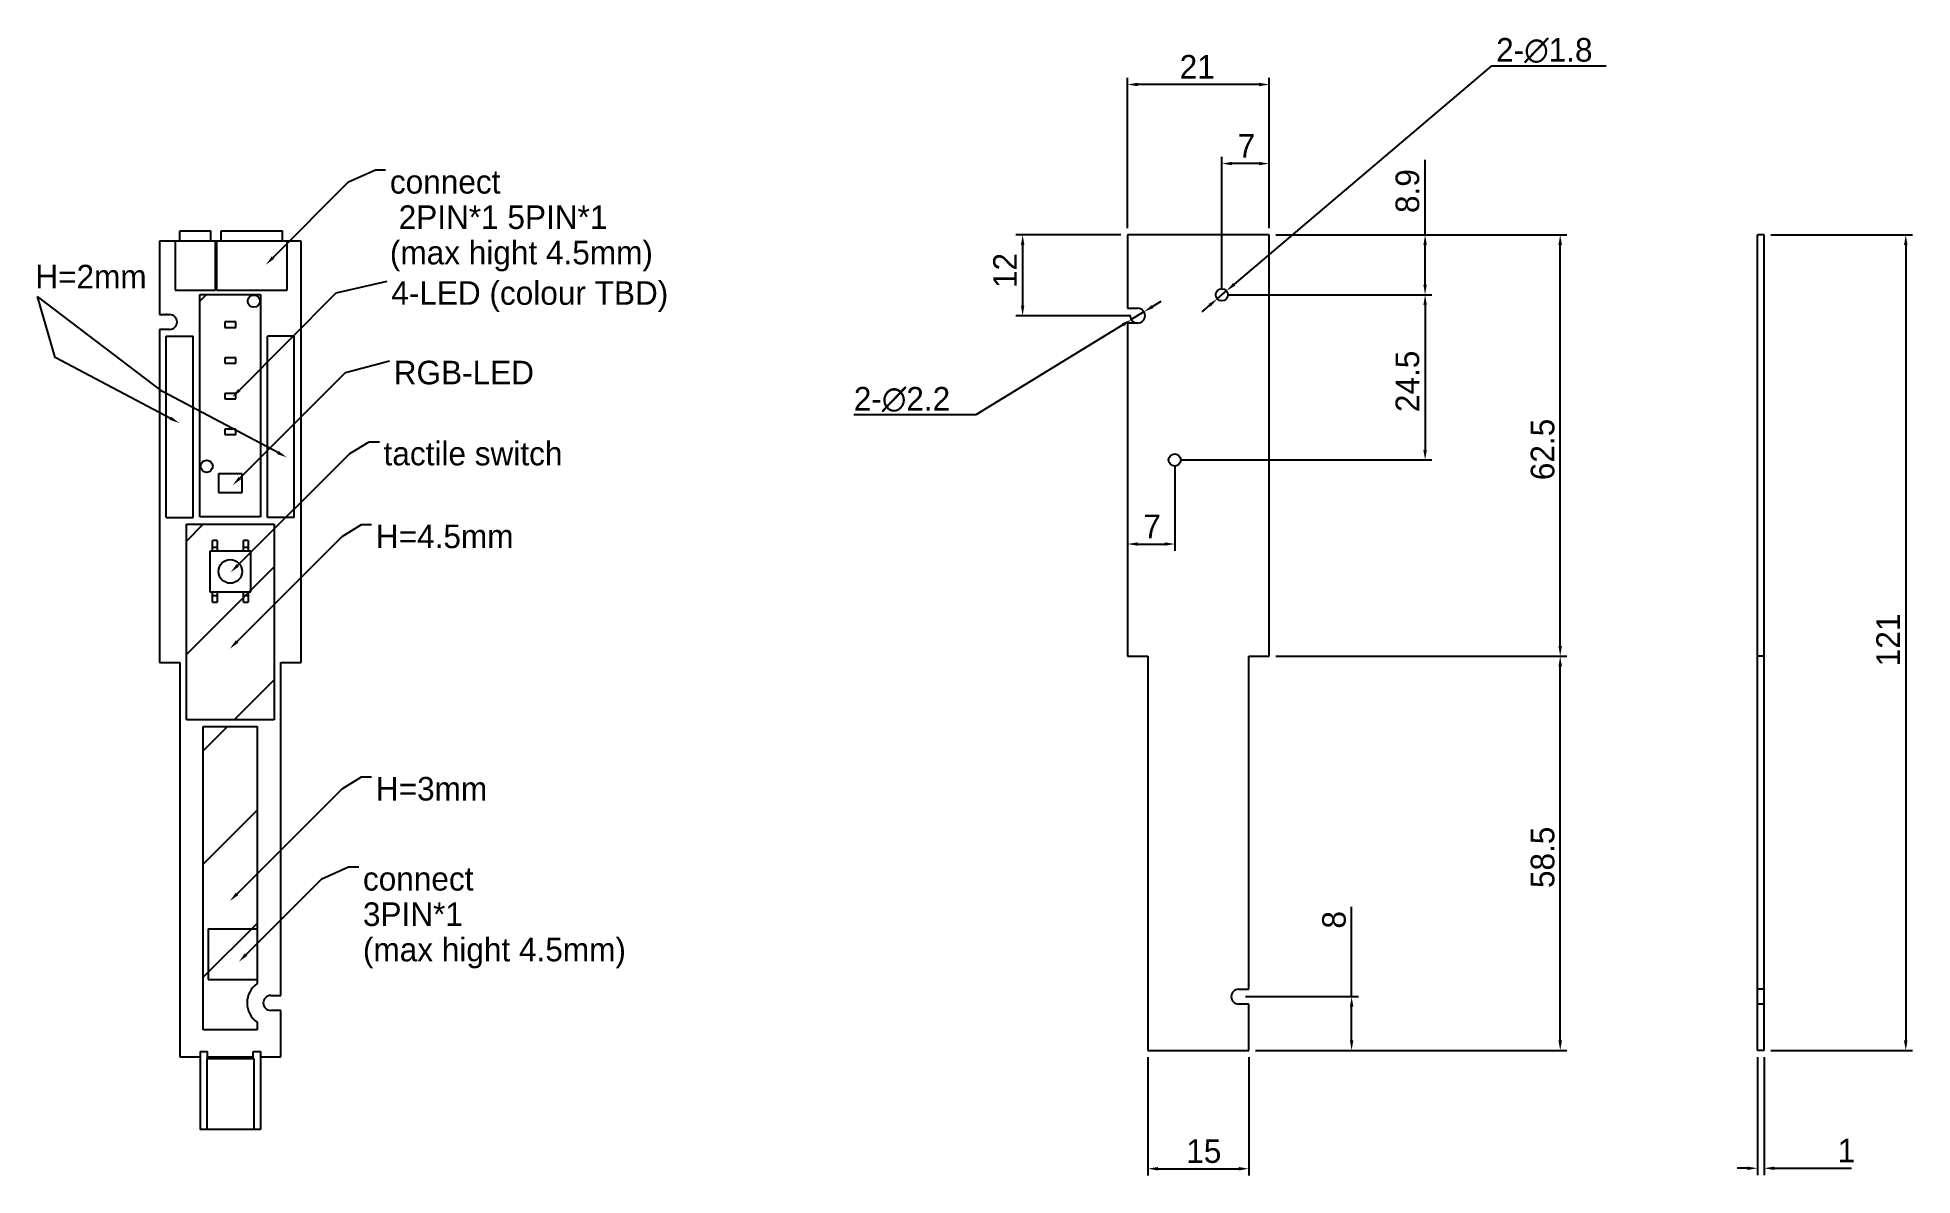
# Model space of a CAD drawing. Extents: x 229 to 507, y 220 to 388.
import ezdxf

# ---------------------------------------------------------------- set-up
doc = ezdxf.new("R2010")
doc.units = 0
doc.header["$LTSCALE"] = 32.67
doc.header["$PDMODE"] = 3
doc.header["$PDSIZE"] = 0.3125
doc.layers.get('0').update_dxf_attribs({"linetype": 'CONTINUOUS'})
doc.layers.get('DEFPOINTS').update_dxf_attribs({"linetype": 'CONTINUOUS'})
doc.dimstyles.new('DIMSTYLE_2', dxfattribs={"dimtxt": 3.5, "dimasz": 1.5, "dimexe": 1, "dimexo": 1, "dimgap": 0.875, "dimtad": 1, "dimcen": 0.09, "dimazin": 3, "dimtp": 0.01, "dimtm": 0.01, "dimtfac": 1, "dimtofl": 0, "dimtmove": 0, "dimatfit": 3})
doc.dimstyles.new('DIMSTYLE_3', dxfattribs={"dimtxt": 3.5, "dimasz": 1.5, "dimexe": 1, "dimexo": 1, "dimtad": 1, "dimcen": 0.09, "dimazin": 3, "dimtp": 0.01, "dimtm": 0.01, "dimtfac": 1, "dimtmove": 0, "dimatfit": 3})

# ---------------------------------------------------------------- blocks, each defined once
blk = doc.blocks.new('_FILLED')
at = {"color": 0, "linetype": 'BYBLOCK'}
blk.add_solid([(0, 0), (-1, 0.17), (-1, -0.17)], dxfattribs=at)
blk = doc.blocks.new('*D2')
at = {"color": 0, "linetype": 'CONTINUOUS'}
for p, q in [((390.52, 360.05), (390.52, 382.34)), ((410.02, 381.34), (392.02, 381.34)), ((411.52, 360.05), (411.52, 382.34))]:
    blk.add_line(p, q, dxfattribs=at)
at = {"layer": 'DEFPOINTS', "color": 0, "linetype": 'CONTINUOUS'}
for p in [(390.52, 381.34), (390.52, 359.05), (411.52, 359.05)]:
    blk.add_point(p, dxfattribs=at)
at = {"color": 0, "linetype": 'CONTINUOUS', "xscale": 1.5, "yscale": 1.5, "zscale": 1.5, "rotation": 180}
blk.add_blockref('_FILLED', (390.52, 381.34), dxfattribs=at)
at = {"color": 0, "linetype": 'CONTINUOUS', "xscale": 1.5, "yscale": 1.5, "zscale": 1.5}
blk.add_blockref('_FILLED', (411.52, 381.34), dxfattribs=at)
at = {"color": 0, "linetype": 'CONTINUOUS'}
blk.add_text('21', height=3.5, dxfattribs=at).set_placement((398.25, 382.22))
blk = doc.blocks.new('*D3')
at = {"color": 0, "linetype": 'CONTINUOUS'}
for p, q in [((389.52, 359.05), (373.96, 359.05)), ((374.96, 357.55), (374.96, 348.55)), ((391.02, 347.05), (373.96, 347.05))]:
    blk.add_line(p, q, dxfattribs=at)
at = {"layer": 'DEFPOINTS', "color": 0, "linetype": 'CONTINUOUS'}
for p in [(390.52, 359.05), (374.96, 347.05), (392.02, 347.05)]:
    blk.add_point(p, dxfattribs=at)
at = {"color": 0, "linetype": 'CONTINUOUS', "xscale": 1.5, "yscale": 1.5, "zscale": 1.5}
for p, rotation in [((374.96, 359.05), 90), ((374.96, 347.05), 270)]:
    blk.add_blockref('_FILLED', p, dxfattribs=dict(at, rotation=rotation))
at = {"color": 0, "linetype": 'CONTINUOUS'}
blk.add_text('12', height=3.5, rotation=90, dxfattribs=at).set_placement((374.09, 351.15))
blk = doc.blocks.new('*D4')
at = {"color": 0, "linetype": 'CONTINUOUS'}
for p, q in [((423.76, 246.05), (423.76, 259.35)), ((408.02, 246.05), (424.76, 246.05)), ((423.76, 239.55), (423.76, 244.55)), ((409.52, 238.05), (424.76, 238.05))]:
    blk.add_line(p, q, dxfattribs=at)
at = {"layer": 'DEFPOINTS', "color": 0, "linetype": 'CONTINUOUS'}
for p in [(407.02, 246.05), (423.76, 246.05), (408.52, 238.05)]:
    blk.add_point(p, dxfattribs=at)
at = {"color": 0, "linetype": 'CONTINUOUS', "xscale": 1.5, "yscale": 1.5, "zscale": 1.5}
for p, rotation in [((423.76, 246.05), 90), ((423.76, 238.05), 270)]:
    blk.add_blockref('_FILLED', p, dxfattribs=dict(at, rotation=rotation))
at = {"color": 0, "linetype": 'CONTINUOUS'}
blk.add_text('8', height=3.5, rotation=90, dxfattribs=at).set_placement((422.89, 256.14))
blk = doc.blocks.new('*D5')
at = {"color": 0, "linetype": 'CONTINUOUS'}
for p, q in [((393.52, 237.05), (393.52, 219.52)), ((408.52, 237.05), (408.52, 219.52)), ((395.02, 220.52), (407.02, 220.52))]:
    blk.add_line(p, q, dxfattribs=at)
at = {"layer": 'DEFPOINTS', "color": 0, "linetype": 'CONTINUOUS'}
for p in [(393.52, 238.05), (408.52, 238.05), (408.52, 220.52)]:
    blk.add_point(p, dxfattribs=at)
at = {"color": 0, "linetype": 'CONTINUOUS', "xscale": 1.5, "yscale": 1.5, "zscale": 1.5, "rotation": 180}
blk.add_blockref('_FILLED', (393.52, 220.52), dxfattribs=at)
at = {"color": 0, "linetype": 'CONTINUOUS', "xscale": 1.5, "yscale": 1.5, "zscale": 1.5}
blk.add_blockref('_FILLED', (408.52, 220.52), dxfattribs=at)
at = {"color": 0, "linetype": 'CONTINUOUS'}
blk.add_text('15', height=3.5, dxfattribs=at).set_placement((399.23, 221.39))
blk = doc.blocks.new('*D6')
at = {"color": 0, "linetype": 'CONTINUOUS'}
for p, q in [((485.96, 359.05), (506.96, 359.05)), ((505.96, 357.55), (505.96, 239.55)), ((485.96, 238.05), (506.96, 238.05))]:
    blk.add_line(p, q, dxfattribs=at)
at = {"layer": 'DEFPOINTS', "color": 0, "linetype": 'CONTINUOUS'}
for p in [(484.96, 359.05), (484.96, 238.05), (505.96, 238.05)]:
    blk.add_point(p, dxfattribs=at)
at = {"color": 0, "linetype": 'CONTINUOUS', "xscale": 1.5, "yscale": 1.5, "zscale": 1.5}
for p, rotation in [((505.96, 359.05), 90), ((505.96, 238.05), 270)]:
    blk.add_blockref('_FILLED', p, dxfattribs=dict(at, rotation=rotation))
at = {"color": 0, "linetype": 'CONTINUOUS'}
blk.add_text('121', height=3.5, rotation=90, dxfattribs=at).set_placement((505.09, 295.05))
blk = doc.blocks.new('*D7')
at = {"color": 0, "linetype": 'CONTINUOUS'}
for p, q in [((412.52, 359.05), (455.7, 359.05)), ((454.7, 298.05), (454.7, 357.55)), ((412.52, 296.55), (455.7, 296.55))]:
    blk.add_line(p, q, dxfattribs=at)
at = {"layer": 'DEFPOINTS', "color": 0, "linetype": 'CONTINUOUS'}
for p in [(411.52, 359.05), (454.7, 359.05), (411.52, 296.55)]:
    blk.add_point(p, dxfattribs=at)
at = {"color": 0, "linetype": 'CONTINUOUS', "xscale": 1.5, "yscale": 1.5, "zscale": 1.5}
for p, rotation in [((454.7, 359.05), 90), ((454.7, 296.55), 270)]:
    blk.add_blockref('_FILLED', p, dxfattribs=dict(at, rotation=rotation))
at = {"color": 0, "linetype": 'CONTINUOUS'}
blk.add_text('62.5', height=3.5, rotation=90, dxfattribs=at).set_placement((453.83, 322.65))
blk = doc.blocks.new('*D8')
at = {"color": 0, "linetype": 'CONTINUOUS'}
for p, q in [((412.52, 296.55), (455.7, 296.55)), ((454.7, 239.55), (454.7, 295.05)), ((409.52, 238.05), (455.7, 238.05))]:
    blk.add_line(p, q, dxfattribs=at)
at = {"layer": 'DEFPOINTS', "color": 0, "linetype": 'CONTINUOUS'}
for p in [(411.52, 296.55), (454.7, 296.55), (408.52, 238.05)]:
    blk.add_point(p, dxfattribs=at)
at = {"color": 0, "linetype": 'CONTINUOUS', "xscale": 1.5, "yscale": 1.5, "zscale": 1.5}
for p, rotation in [((454.7, 296.55), 90), ((454.7, 238.05), 270)]:
    blk.add_blockref('_FILLED', p, dxfattribs=dict(at, rotation=rotation))
at = {"color": 0, "linetype": 'CONTINUOUS'}
blk.add_text('58.5', height=3.5, rotation=90, dxfattribs=at).set_placement((453.83, 262.15))
blk = doc.blocks.new('*D9')
at = {"color": 0, "linetype": 'CONTINUOUS'}
for p, q in [((406.35, 351.7), (444.58, 384.11)), ((444.58, 384.11), (461.54, 384.11)), ((403.83, 349.56), (405.2, 350.73)), ((402.69, 348.59), (401.54, 347.62))]:
    blk.add_line(p, q, dxfattribs=at)
at = {"layer": 'DEFPOINTS', "color": 0, "linetype": 'CONTINUOUS'}
for p in [(405.2, 350.73), (403.83, 349.56)]:
    blk.add_point(p, dxfattribs=at)
at = {"color": 0, "linetype": 'CONTINUOUS', "xscale": 1.5, "yscale": 1.5, "zscale": 1.5}
for p, rotation in [((405.2, 350.73), 220.2885938630159), ((403.83, 349.56), 40.28859386301586)]:
    blk.add_blockref('_FILLED', p, dxfattribs=dict(at, rotation=rotation))
at = {"color": 0, "linetype": 'CONTINUOUS'}
blk.add_text('2-∅1.8', height=3.5, dxfattribs=at).set_placement((445.2, 384.73))
blk = doc.blocks.new('*D10')
at = {"color": 0, "linetype": 'CONTINUOUS'}
for p, q in [((434.66, 359.05), (434.66, 370.15)), ((412.52, 359.05), (435.66, 359.05)), ((434.66, 351.65), (434.66, 357.55)), ((405.52, 350.15), (435.66, 350.15))]:
    blk.add_line(p, q, dxfattribs=at)
at = {"layer": 'DEFPOINTS', "color": 0, "linetype": 'CONTINUOUS'}
for p in [(411.52, 359.05), (404.52, 350.15), (434.66, 350.15)]:
    blk.add_point(p, dxfattribs=at)
at = {"color": 0, "linetype": 'CONTINUOUS', "xscale": 1.5, "yscale": 1.5, "zscale": 1.5}
for p, rotation in [((434.66, 359.05), 90), ((434.66, 350.15), 270)]:
    blk.add_blockref('_FILLED', p, dxfattribs=dict(at, rotation=rotation))
at = {"color": 0, "linetype": 'CONTINUOUS'}
blk.add_text('8.9', height=3.5, rotation=90, dxfattribs=at).set_placement((433.78, 362.28))
blk = doc.blocks.new('*D11')
at = {"color": 0, "linetype": 'CONTINUOUS'}
for p, q in [((405.52, 350.15), (435.66, 350.15)), ((434.66, 348.65), (434.66, 327.15)), ((398.52, 325.65), (435.66, 325.65))]:
    blk.add_line(p, q, dxfattribs=at)
at = {"layer": 'DEFPOINTS', "color": 0, "linetype": 'CONTINUOUS'}
for p in [(404.52, 350.15), (397.52, 325.65), (434.66, 325.65)]:
    blk.add_point(p, dxfattribs=at)
at = {"color": 0, "linetype": 'CONTINUOUS', "xscale": 1.5, "yscale": 1.5, "zscale": 1.5}
for p, rotation in [((434.66, 350.15), 90), ((434.66, 325.65), 270)]:
    blk.add_blockref('_FILLED', p, dxfattribs=dict(at, rotation=rotation))
at = {"color": 0, "linetype": 'CONTINUOUS'}
blk.add_text('24.5', height=3.5, rotation=90, dxfattribs=at).set_placement((433.78, 332.75))
blk = doc.blocks.new('*D12')
at = {"color": 0, "linetype": 'CONTINUOUS'}
for p, q in [((404.52, 351.15), (404.52, 370.61)), ((411.52, 360.05), (411.52, 370.61)), ((410.02, 369.61), (406.02, 369.61))]:
    blk.add_line(p, q, dxfattribs=at)
at = {"layer": 'DEFPOINTS', "color": 0, "linetype": 'CONTINUOUS'}
for p in [(404.52, 369.61), (411.52, 359.05), (404.52, 350.15)]:
    blk.add_point(p, dxfattribs=at)
at = {"color": 0, "linetype": 'CONTINUOUS', "xscale": 1.5, "yscale": 1.5, "zscale": 1.5, "rotation": 180}
blk.add_blockref('_FILLED', (404.52, 369.61), dxfattribs=at)
at = {"color": 0, "linetype": 'CONTINUOUS', "xscale": 1.5, "yscale": 1.5, "zscale": 1.5}
blk.add_blockref('_FILLED', (411.52, 369.61), dxfattribs=at)
at = {"color": 0, "linetype": 'CONTINUOUS'}
blk.add_text('7', height=3.5, dxfattribs=at).set_placement((406.85, 370.49))
blk = doc.blocks.new('*D13')
at = {"color": 0, "linetype": 'CONTINUOUS'}
for p, q in [((390.52, 344.95), (390.52, 312.18)), ((397.52, 324.65), (397.52, 312.18)), ((392.02, 313.18), (396.02, 313.18))]:
    blk.add_line(p, q, dxfattribs=at)
at = {"layer": 'DEFPOINTS', "color": 0, "linetype": 'CONTINUOUS'}
for p in [(390.52, 345.95), (397.52, 325.65), (397.52, 313.18)]:
    blk.add_point(p, dxfattribs=at)
at = {"color": 0, "linetype": 'CONTINUOUS', "xscale": 1.5, "yscale": 1.5, "zscale": 1.5, "rotation": 180}
blk.add_blockref('_FILLED', (390.52, 313.18), dxfattribs=at)
at = {"color": 0, "linetype": 'CONTINUOUS', "xscale": 1.5, "yscale": 1.5, "zscale": 1.5}
blk.add_blockref('_FILLED', (397.52, 313.18), dxfattribs=at)
at = {"color": 0, "linetype": 'CONTINUOUS'}
blk.add_text('7', height=3.5, dxfattribs=at).set_placement((392.85, 314.05))
blk = doc.blocks.new('*D14')
at = {"color": 0, "linetype": 'CONTINUOUS'}
for p, q in [((483.96, 237.05), (483.96, 219.59)), ((484.96, 237.05), (484.96, 219.59)), ((482.46, 220.59), (480.96, 220.59)), ((486.46, 220.59), (497.9, 220.59))]:
    blk.add_line(p, q, dxfattribs=at)
at = {"layer": 'DEFPOINTS', "color": 0, "linetype": 'CONTINUOUS'}
for p in [(483.96, 238.05), (484.96, 238.05), (483.96, 220.59)]:
    blk.add_point(p, dxfattribs=at)
at = {"color": 0, "linetype": 'CONTINUOUS', "xscale": 1.5, "yscale": 1.5, "zscale": 1.5}
blk.add_blockref('_FILLED', (483.96, 220.59), dxfattribs=at)
at = {"color": 0, "linetype": 'CONTINUOUS', "xscale": 1.5, "yscale": 1.5, "zscale": 1.5, "rotation": 180}
blk.add_blockref('_FILLED', (484.96, 220.59), dxfattribs=at)
at = {"color": 0, "linetype": 'CONTINUOUS'}
blk.add_text('1', height=3.5, dxfattribs=at).set_placement((495.86, 221.47))
blk = doc.blocks.new('*D15')
at = {"color": 0, "linetype": 'CONTINUOUS'}
for p, q in [((394.23, 348.4), (395.51, 349.19)), ((389.8, 345.69), (368.04, 332.36)), ((392.95, 347.62), (391.08, 346.47)), ((368.04, 332.36), (349.92, 332.36))]:
    blk.add_line(p, q, dxfattribs=at)
at = {"layer": 'DEFPOINTS', "color": 0, "linetype": 'CONTINUOUS'}
for p in [(391.08, 346.47), (392.95, 347.62)]:
    blk.add_point(p, dxfattribs=at)
at = {"color": 0, "linetype": 'CONTINUOUS', "xscale": 1.5, "yscale": 1.5, "zscale": 1.5}
for p, rotation in [((392.95, 347.62), 211.4923155760299), ((391.08, 346.47), 31.49231557602986)]:
    blk.add_blockref('_FILLED', p, dxfattribs=dict(at, rotation=rotation))
at = {"color": 0, "linetype": 'CONTINUOUS'}
blk.add_text('2-∅2.2', height=3.5, dxfattribs=at).set_placement((349.92, 332.98))
blk = doc.blocks.new('*X18')
at = {"color": 7, "linetype": 'CONTINUOUS'}
blk.add_lwpolyline([(263.76, 355.67), (274.98, 366.91), (278.97, 368.66), (280.47, 368.66)], dxfattribs=at)
at = {"color": 0, "xscale": 1.5, "yscale": 1.5, "zscale": 1.5, "rotation": 225.0337760183864}
blk.add_blockref('_FILLED', (262.7, 354.61), dxfattribs=at)
blk = doc.blocks.new('*X19')
at = {"color": 7, "linetype": 'CONTINUOUS'}
for s, p in [('connect', (281.1, 365.16)), (' 2PIN*1 5PIN*1', (281.1, 359.91)), ('(max hight 4.5mm)', (281.1, 354.66))]:
    blk.add_text(s, height=3.5, dxfattribs=at).set_placement(p)
blk = doc.blocks.new('*X20')
at = {"color": 7, "linetype": 'CONTINUOUS'}
blk.add_lwpolyline([(258.77, 336.02), (273.15, 350.42), (280.68, 352.17)], dxfattribs=at)
at = {"color": 0, "xscale": 1.5, "yscale": 1.5, "zscale": 1.5, "rotation": 225.0392077582343}
blk.add_blockref('_FILLED', (257.71, 334.96), dxfattribs=at)
blk = doc.blocks.new('*X21')
at = {"color": 7, "linetype": 'CONTINUOUS'}
blk.add_lwpolyline([(258.54, 310.04), (275.16, 326.6), (278.04, 328.35), (279.54, 328.35)], dxfattribs=at)
at = {"color": 0, "xscale": 1.5, "yscale": 1.5, "zscale": 1.5, "rotation": 224.8893314956048}
blk.add_blockref('_FILLED', (257.48, 308.98), dxfattribs=at)
blk = doc.blocks.new('*X22')
at = {"color": 7, "linetype": 'CONTINUOUS'}
blk.add_lwpolyline([(258.85, 322.97), (274.5, 338.62), (281.04, 340.37)], dxfattribs=at)
at = {"color": 0, "xscale": 1.5, "yscale": 1.5, "zscale": 1.5, "rotation": 224.9968489499153}
blk.add_blockref('_FILLED', (257.79, 321.91), dxfattribs=at)
blk = doc.blocks.new('*X23')
at = {"color": 7, "linetype": 'CONTINUOUS'}
blk.add_lwpolyline([(258.42, 261.28), (274.02, 276.88), (276.89, 278.63), (278.39, 278.63)], dxfattribs=at)
at = {"color": 0, "xscale": 1.5, "yscale": 1.5, "zscale": 1.5, "rotation": 225.008792460396}
blk.add_blockref('_FILLED', (257.36, 260.22), dxfattribs=at)
blk = doc.blocks.new('*X25')
at = {"color": 7, "linetype": 'CONTINUOUS'}
blk.add_lwpolyline([(258.42, 298.71), (274.02, 314.32), (276.89, 316.07), (278.39, 316.07)], dxfattribs=at)
at = {"color": 0, "xscale": 1.5, "yscale": 1.5, "zscale": 1.5, "rotation": 225.008792460396}
blk.add_blockref('_FILLED', (257.36, 297.65), dxfattribs=at)
blk = doc.blocks.new('*X26')
at = {"color": 7, "linetype": 'CONTINUOUS'}
blk.add_lwpolyline([(248.54, 331.82), (231.44, 340.87), (228.82, 349.91)], dxfattribs=at)
at = {"color": 0, "xscale": 1.5, "yscale": 1.5, "zscale": 1.5, "rotation": 332.0907017834897}
blk.add_blockref('_FILLED', (249.87, 331.12), dxfattribs=at)
blk = doc.blocks.new('A$C65B55A1F')
for p, q in [((0, 7.5), (0, 0)), ((0, 7.5), (7.3, 7.5)), ((7.3, 7.5), (7.3, 0)), ((0, 0), (7.3, 0))]:
    blk.add_line(p, q)
blk = doc.blocks.new('*X27')
at = {"color": 7, "linetype": 'CONTINUOUS'}
blk.add_lwpolyline([(259.77, 252.29), (270.99, 263.53), (274.98, 265.28), (276.48, 265.28)], dxfattribs=at)
at = {"color": 0, "xscale": 1.5, "yscale": 1.5, "zscale": 1.5, "rotation": 225.0337760183866}
blk.add_blockref('_FILLED', (258.71, 251.23), dxfattribs=at)
blk = doc.blocks.new('*X28')
at = {"color": 7, "linetype": 'CONTINUOUS'}
for s, p in [('connect', (277.1, 261.78)), ('3PIN*1', (277.1, 256.53)), ('(max hight 4.5mm)', (277.1, 251.28))]:
    blk.add_text(s, height=3.5, dxfattribs=at).set_placement(p)
blk = doc.blocks.new('*X29')
at = {"color": 7, "linetype": 'CONTINUOUS'}
blk.add_lwpolyline([(264.46, 326.75), (247.37, 335.81), (228.82, 349.91)], dxfattribs=at)
at = {"color": 0, "xscale": 1.5, "yscale": 1.5, "zscale": 1.5, "rotation": 332.0907017834897}
blk.add_blockref('_FILLED', (265.79, 326.05), dxfattribs=at)

msp = doc.modelspace()

# ---------------------------------------------------------------- linework, layer by layer
at = {"color": 7, "linetype": 'CONTINUOUS'}
for p, q in [((249.922, 358.114), (249.922, 359.614)), ((249.922, 359.614), (254.522, 359.614)), ((254.522, 358.114), (254.522, 359.614)), ((256.072, 358.114), (256.072, 359.614)), ((256.072, 359.614), (265.172, 359.614)), ((265.172, 358.114), (265.172, 359.614)), ((390.516, 359.045), (390.516, 348.145)), ((411.516, 359.045), (390.516, 359.045)), ((411.516, 296.545), (411.516, 359.045)), ((483.956, 238.045), (483.956, 359.045)), ((484.956, 359.045), (483.956, 359.045)), ((484.956, 238.045), (484.956, 359.045)), ((246.922, 358.114), (246.922, 347.214)), ((267.922, 358.114), (246.922, 358.114)), ((249.222, 358.114), (249.222, 350.814)), ((255.222, 350.814), (255.222, 358.114)), ((255.372, 358.114), (255.372, 350.814)), ((265.872, 350.814), (265.872, 358.114)), ((267.922, 295.614), (267.922, 358.114)), ((249.222, 350.814), (255.222, 350.814)), ((255.372, 350.814), (265.872, 350.814)), ((252.922, 349.22), (253.916, 350.214)), ((252.922, 317.214), (252.922, 350.214)), ((252.922, 350.214), (261.922, 350.214)), ((261.922, 350.214), (261.922, 317.214)), ((390.516, 348.145), (392.016, 348.145)), ((246.922, 347.214), (248.422, 347.214)), ((246.922, 345.014), (246.922, 295.614)), ((248.422, 345.014), (246.922, 345.014)), ((256.622, 346.114), (256.622, 345.314)), ((258.222, 346.114), (256.622, 346.114)), ((256.622, 345.314), (258.222, 345.314)), ((258.222, 345.314), (258.222, 346.114)), ((390.516, 345.945), (390.516, 296.545)), ((392.016, 345.945), (390.516, 345.945)), ((256.622, 340.814), (256.622, 340.014)), ((258.222, 340.814), (256.622, 340.814)), ((256.622, 340.014), (258.222, 340.014)), ((258.222, 340.014), (258.222, 340.814)), ((256.622, 335.514), (256.622, 334.714)), ((258.222, 335.514), (256.622, 335.514)), ((256.622, 334.714), (258.222, 334.714)), ((258.222, 334.714), (258.222, 335.514)), ((256.622, 330.214), (256.622, 329.414)), ((258.222, 330.214), (256.622, 330.214)), ((256.622, 329.414), (258.222, 329.414)), ((258.222, 329.414), (258.222, 330.214)), ((255.672, 323.614), (255.672, 320.814)), ((259.172, 323.614), (255.672, 323.614)), ((259.172, 320.814), (259.172, 323.614)), ((255.672, 320.814), (259.172, 320.814)), ((261.922, 317.214), (252.922, 317.214)), ((250.922, 313.618), (253.417, 316.114)), ((250.922, 287.114), (250.922, 316.114)), ((250.922, 316.114), (263.922, 316.114)), ((263.922, 316.114), (263.922, 287.114)), ((254.397, 312.139), (254.397, 306.089)), ((260.447, 312.139), (254.397, 312.139)), ((254.772, 312.139), (254.772, 313.689)), ((255.472, 313.689), (254.772, 313.689)), ((255.472, 312.689), (254.772, 312.689)), ((255.472, 313.689), (255.472, 312.139)), ((259.372, 312.139), (259.372, 313.689)), ((260.072, 313.689), (259.372, 313.689)), ((260.072, 312.689), (259.372, 312.689)), ((260.072, 313.689), (260.072, 312.139)), ((260.447, 306.089), (260.447, 312.139)), ((250.922, 296.817), (263.922, 309.817)), ((254.397, 306.089), (260.447, 306.089)), ((254.772, 304.539), (254.772, 306.089)), ((255.472, 306.089), (255.472, 304.539)), ((259.372, 304.539), (259.372, 306.089)), ((260.072, 306.089), (260.072, 304.539)), ((254.772, 305.539), (255.472, 305.539)), ((254.772, 304.539), (255.472, 304.539)), ((259.372, 305.539), (260.072, 305.539)), ((259.372, 304.539), (260.072, 304.539)), ((246.922, 295.614), (249.922, 295.614)), ((249.922, 295.614), (249.922, 237.114)), ((264.922, 246.214), (264.922, 295.614)), ((264.922, 295.614), (267.922, 295.614)), ((390.516, 296.545), (393.516, 296.545)), ((393.516, 296.545), (393.516, 238.045)), ((408.516, 296.545), (411.516, 296.545)), ((408.516, 247.145), (408.516, 296.545)), ((484.956, 296.545), (483.956, 296.545)), ((258.019, 287.114), (263.922, 293.017)), ((263.922, 287.114), (250.922, 287.114)), ((253.422, 286.114), (261.422, 286.114)), ((253.422, 241.114), (253.422, 286.114)), ((253.422, 282.517), (257.019, 286.114)), ((261.422, 286.114), (261.422, 247.986)), ((253.422, 265.716), (261.422, 273.716)), ((253.422, 248.915), (261.422, 256.915)), ((263.422, 246.214), (264.922, 246.214)), ((407.016, 247.145), (408.516, 247.145)), ((408.516, 244.945), (407.016, 244.945)), ((408.516, 238.045), (408.516, 244.945)), ((484.956, 247.145), (483.956, 247.145)), ((484.956, 244.945), (483.956, 244.945)), ((261.422, 242.242), (261.422, 241.114)), ((264.922, 244.014), (263.422, 244.014)), ((264.922, 237.114), (264.922, 244.014)), ((261.422, 241.114), (253.422, 241.114)), ((249.922, 237.114), (252.952, 237.114)), ((252.952, 237.914), (254.022, 237.914)), ((252.952, 237.914), (252.952, 226.364)), ((253.952, 236.864), (260.892, 236.864)), ((253.952, 236.864), (253.952, 226.364)), ((254.022, 236.864), (254.022, 237.914)), ((254.022, 237.114), (260.822, 237.114)), ((260.822, 237.914), (261.891, 237.914)), ((260.822, 236.864), (260.822, 237.914)), ((260.892, 236.864), (260.892, 226.364)), ((261.892, 237.914), (261.892, 226.364)), ((261.892, 237.114), (264.922, 237.114)), ((393.516, 238.045), (408.516, 238.045)), ((484.956, 238.045), (483.956, 238.045)), ((261.892, 226.364), (252.952, 226.364))]:
    msp.add_line(p, q, dxfattribs=at)
at = {"color": 7}
for p, q in [((247.922, 347.214), (247.922, 347.374)), ((247.922, 317.114), (247.922, 344.014)), ((247.922, 344.014), (251.922, 344.014)), ((251.922, 317.114), (251.922, 344.014)), ((266.922, 344.014), (262.922, 344.014)), ((262.922, 317.114), (262.922, 344.014)), ((266.922, 317.114), (266.922, 344.014)), ((247.922, 317.114), (251.922, 317.114)), ((266.922, 317.114), (262.922, 317.114))]:
    msp.add_line(p, q, dxfattribs=at)
at = {"color": 7, "linetype": 'CONTINUOUS'}
for centre, radius in [((404.516, 350.145), 0.9), ((260.922, 349.214), 0.9), ((253.922, 324.714), 0.9), ((397.516, 325.645), 0.9), ((257.422, 309.114), 1.75)]:
    msp.add_circle(centre, radius, dxfattribs=at)
for centre, radius, start, end in [((392.016, 347.045), 1.1, 270, 90), ((248.422, 346.114), 1.1, 270, 90), ((392.016, 347.045), 1.1, 182.80267, 270), ((263.422, 245.114), 3.5, 124.8499, 235.1501), ((263.422, 245.114), 1.1, 90, 270), ((407.016, 246.045), 1.1, 90, 270)]:
    msp.add_arc(centre, radius, start, end, dxfattribs=at)

# ---------------------------------------------------------------- block references
for name in ['*X18', '*X19', '*X20', '*X26', '*X29', '*X22', '*X21', '*X25', '*X23', '*X27', '*X28']:
    msp.add_blockref(name, (0, 0), dxfattribs=at)
at = {"color": 7}
msp.add_blockref('A$C65B55A1F', (254.122, 248.614), dxfattribs=at)

# ---------------------------------------------------------------- texts
at = {"color": 7, "linetype": 'CONTINUOUS'}
for s, p in [('H=2mm', (228.498, 351.095)), ('4-LED (colour TBD)', (281.3, 348.668)), ('RGB-LED', (281.666, 336.868)), ('tactile switch', (280.161, 324.851)), ('H=4.5mm', (279.018, 312.568)), ('H=3mm', (279.018, 275.134))]:
    msp.add_text(s, height=3.5, dxfattribs=at).set_placement(p)

# ---------------------------------------------------------------- dimensions: what is measured, and where the dimension line sits
for p1, p2, picture, middle in [((403.83, 349.563), (405.203, 350.727), '*D9', (453.372, 384.108)), ((392.954, 347.62), (391.079, 346.471), '*D15', (358.667, 332.358))]:
    dim = msp.add_diameter_dim_2p(p1=p1, p2=p2, text='2-%%c<>', dimstyle='DIMSTYLE_3', override={"dimtih": 1, "dimtoh": 1, "dimpost": '<>'}, dxfattribs=at)
    dim.commit()
    dim.dimension.update_dxf_attribs({"geometry": picture, "text_midpoint": middle, "dimtype": 163})
for base, p1, p2, angle, picture, middle in [((390.516, 381.34), (411.516, 359.045), (390.516, 359.045), 180, '*D2', (400.579, 381.34)), ((404.516, 369.61), (411.516, 359.045), (404.516, 350.145), 180, '*D12', (408.016, 369.61)), ((434.657, 350.145), (411.516, 359.045), (404.516, 350.145), 270, '*D10', (434.657, 365.778)), ((374.962, 347.045), (390.516, 359.045), (392.016, 347.045), 270, '*D3', (374.962, 353.483)), ((454.702, 359.045), (411.516, 296.545), (411.516, 359.045), 90, '*D7', (454.702, 327.905)), ((505.96, 238.045), (484.956, 359.045), (484.956, 238.045), 270, '*D6', (505.96, 298.545)), ((434.657, 325.645), (404.516, 350.145), (397.516, 325.645), 270, '*D11', (434.657, 338.005)), ((454.702, 296.545), (408.516, 238.045), (411.516, 296.545), 90, '*D8', (454.702, 267.405)), ((423.761, 246.045), (408.516, 238.045), (407.016, 246.045), 90, '*D4', (423.761, 257.308)), ((483.956, 220.59), (484.956, 238.045), (483.956, 238.045), 180, '*D14', (496.439, 220.59))]:
    dim = msp.add_linear_dim(base=base, p1=p1, p2=p2, angle=angle, dimstyle='DIMSTYLE_2', dxfattribs=at)
    dim.commit()
    dim.dimension.update_dxf_attribs({"geometry": picture, "text_midpoint": middle, "dimtype": 160})
for base, p1, p2, picture, middle in [((397.516, 313.177), (390.516, 345.945), (397.516, 325.645), '*D13', (394.016, 313.177)), ((408.516, 220.518), (393.516, 238.045), (408.516, 238.045), '*D5', (401.563, 220.518))]:
    dim = msp.add_linear_dim(base=base, p1=p1, p2=p2, dimstyle='DIMSTYLE_2', dxfattribs=at)
    dim.commit()
    dim.dimension.update_dxf_attribs({"geometry": picture, "text_midpoint": middle, "dimtype": 160})

doc.saveas('drawing.dxf')
